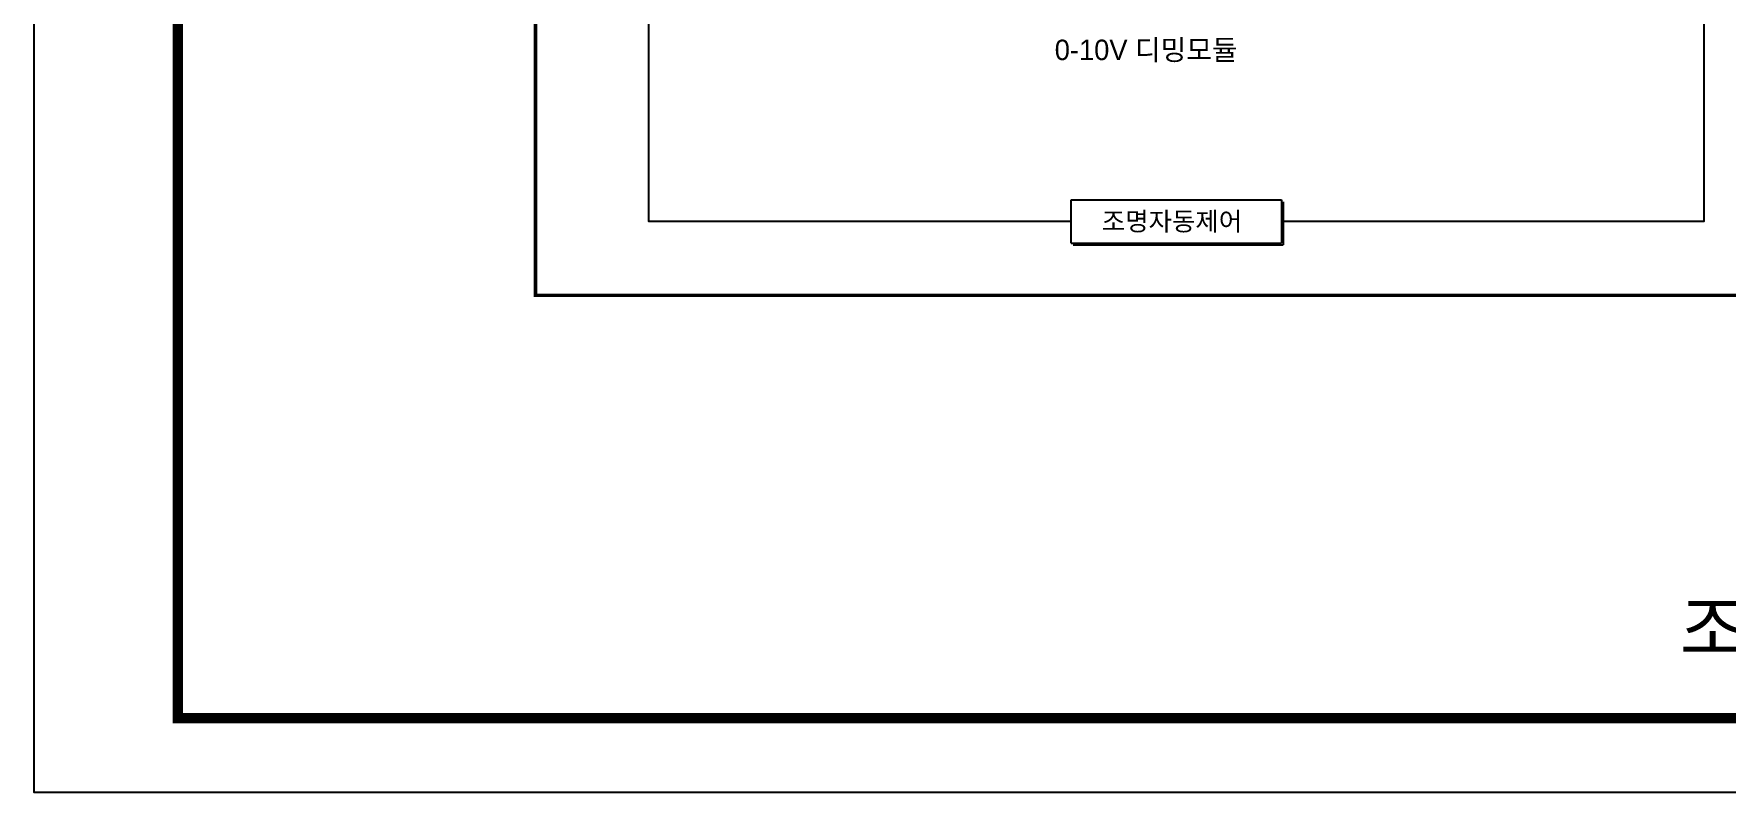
# Model space of a CAD drawing. Header units: millimetres. Extents: x 1282755 to 1285234, y -1758265 to -1757672.
# Drawn here: x 1282755.3 to 1283078.5, y -1758265.4 to -1758120.7 of the extents above; entities that cross this region are included whole.
import ezdxf
from ezdxf.enums import TextEntityAlignment as Align

# ---------------------------------------------------------------- set-up
doc = ezdxf.new("R2010")
doc.units = ezdxf.units.MM
doc.linetypes.add('0$0$HIDDEN', pattern=[0.375, 0.25, -0.125])
for name, color, linetype in [('A-SHEET-TEXT', 7, 'Continuous'), ('MR', 7, 'Continuous'), ('SHEET$0$BDR', 4, 'Continuous'), ('SHEET$0$sheet', 3, 'Continuous')]:
    doc.layers.add(name, color=color, linetype=linetype)
doc.styles.add('새굴림', font='NGULIM.TTF')
doc.styles.add('세종기술단', font='H2HDRM_0.TTF')

# ---------------------------------------------------------------- blocks, each defined once
blk = doc.blocks.new('SHEET$0$zw$653F')
at = {"layer": 'Defpoints', "color": 0}
blk.add_lwpolyline([(826.33, 0), (0, 0), (0, -593.1), (826.33, -593.1)], close=True, dxfattribs=at)
at = {"layer": 'SHEET$0$sheet', "const_width": 2}
blk.add_lwpolyline([(27.5, -27.5), (813.83, -27.5), (813.83, -579), (27.5, -579)], close=True, dxfattribs=at)
blk = doc.blocks.new('SHEET$0$미소건축시트')
blk.add_blockref('SHEET$0$zw$653F', (0, 593.1))
blk = doc.blocks.new('SHEET')
at = {"layer": 'SHEET$0$BDR', "xscale": 100, "yscale": 100, "zscale": 100}
blk.add_blockref('SHEET$0$미소건축시트', (1200122, -1758265), dxfattribs=at)

msp = doc.modelspace()

# ---------------------------------------------------------------- linework, layer by layer
at = {"layer": 'MR', "color": 1}
for p, q in [((1282953.46, -1758152.37), (1282993.59, -1758152.37)), ((1282953.46, -1758160.59), (1282953.46, -1758152.37)), ((1282993.59, -1758152.37), (1282993.59, -1758160.59)), ((1282993.93, -1758152.72), (1282993.93, -1758160.94)), ((1282953.46, -1758160.59), (1282993.59, -1758160.59)), ((1282953.81, -1758160.94), (1282993.93, -1758160.94))]:
    msp.add_line(p, q, dxfattribs=at)
at = {"layer": 'MR', "color": 1, "const_width": 0.662}
msp.add_lwpolyline([(1282851.13, -1757947.6), (1282851.13, -1758170.57), (1283094.64, -1758170.57), (1283094.64, -1757947.6)], close=True, dxfattribs=at)
at = {"layer": 'MR', "color": 1}
msp.add_lwpolyline([(1282953.46, -1758156.48), (1282872.79, -1758156.48), (1282872.79, -1758034.79), (1283074.26, -1758034.79), (1283074.26, -1758156.48), (1282993.93, -1758156.48)], dxfattribs=at)

# ---------------------------------------------------------------- block references
at = {"xscale": 0.01, "yscale": 0.01, "zscale": 0.01}
msp.add_blockref('SHEET', (1270754.09, -1740682.7), dxfattribs=at)

# ---------------------------------------------------------------- texts
at = {"layer": 'A-SHEET-TEXT', "style": '세종기술단'}
msp.add_text('조명제어 시스템 구성도 및 사양', height=10, dxfattribs=at).set_placement((1283158.51, -1758234.04), align=Align.MIDDLE_CENTER)
at = {"layer": 'MR', "color": 6, "linetype": 'Continuous', "style": '새굴림'}
msp.add_text('0-10V 디밍모듈', height=3.898, dxfattribs=at).set_placement((1282950.29, -1758125.68))
at = {"layer": 'MR', "color": 0, "linetype": '0$0$HIDDEN', "style": '새굴림'}
msp.add_text('조명자동제어', height=3.561, dxfattribs=at).set_placement((1282959.28, -1758158.21))

doc.saveas('drawing.dxf')
